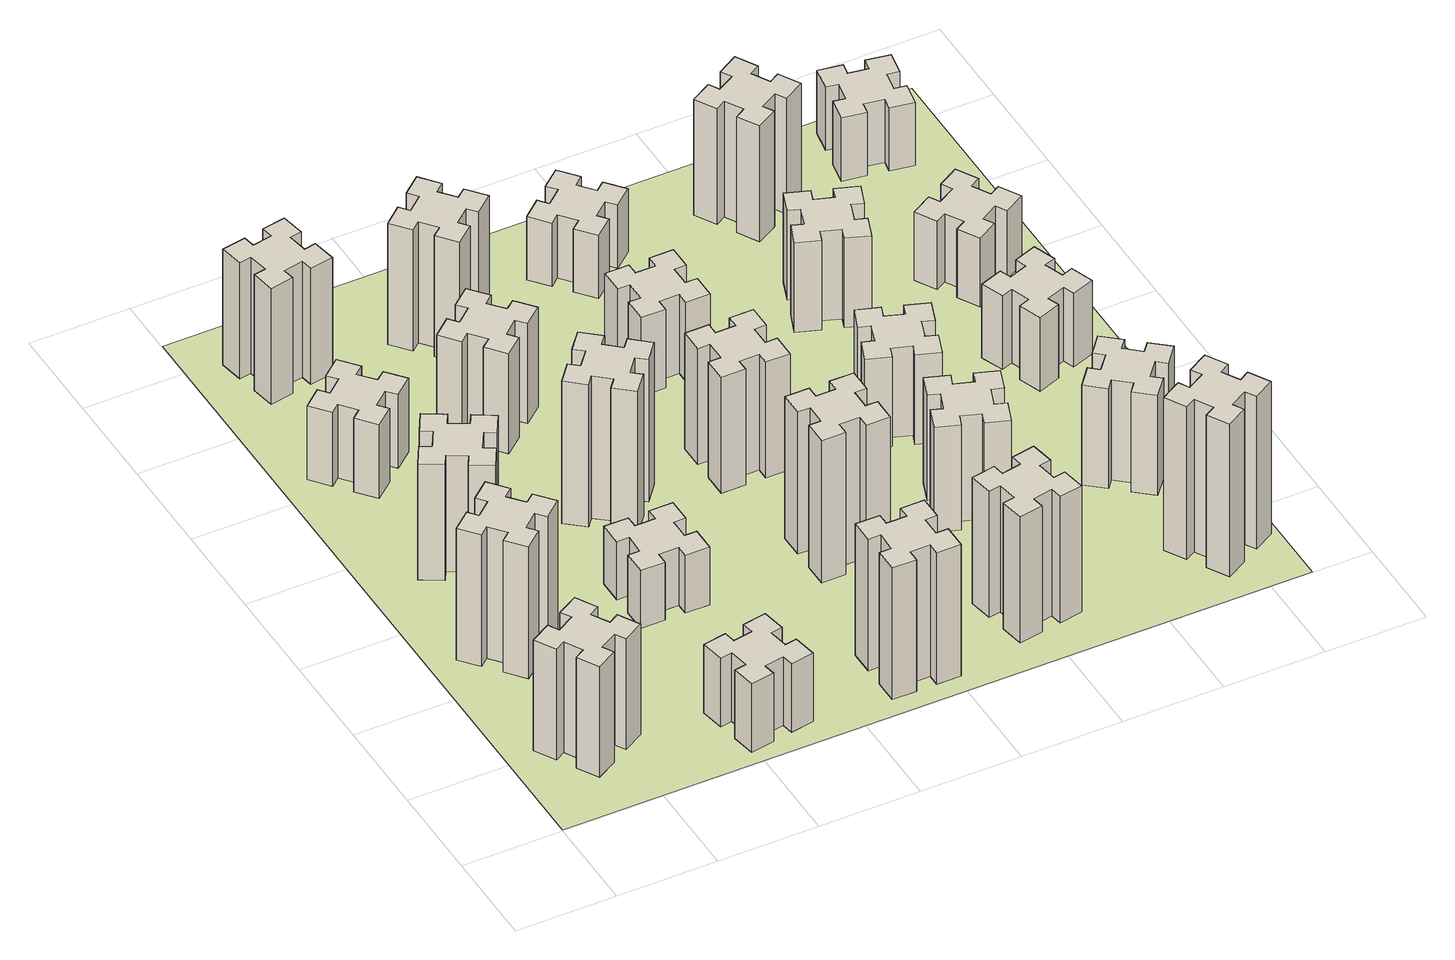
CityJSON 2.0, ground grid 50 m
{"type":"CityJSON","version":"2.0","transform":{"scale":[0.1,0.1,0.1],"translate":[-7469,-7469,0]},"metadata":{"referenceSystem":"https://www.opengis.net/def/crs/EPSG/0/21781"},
"CityObjects":{
"building1":{"type":"Building","attributes":{"class":"1000","function":"1000","usage":"1000","yearOfConstruction":2016,"roofType":"1000","measuredHeight":63,"storeysAboveGround":30,"storeysBelowGround":0},"geometry":[{"type":"Solid","lod":"1","boundaries":[[[[0,1,2,3,4,5,6,7,8,9,10,11,12,13,14,15,16,17,18,19]],[[17,16,20,21]],[[16,15,22,20]],[[15,14,23,22]],[[14,13,24,23]],[[13,12,25,24]],[[12,11,26,25]],[[11,10,27,26]],[[10,9,28,27]],[[9,8,29,28]],[[8,7,30,29]],[[7,6,31,30]],[[6,5,32,31]],[[5,4,33,32]],[[4,3,34,33]],[[3,2,35,34]],[[2,1,36,35]],[[1,0,37,36]],[[0,19,38,37]],[[19,18,39,38]],[[18,17,21,39]],[[24,25,26,27,28,29,30,31,32,33,34,35,36,37,38,39,21,20,22,23]]]]}]},
"building2":{"type":"Building","attributes":{"class":"1000","function":"1000","usage":"1000","yearOfConstruction":2016,"roofType":"1000","measuredHeight":75,"storeysAboveGround":30,"storeysBelowGround":0},"geometry":[{"type":"Solid","lod":"1","boundaries":[[[[40,41,42,43,44,45,46,47,48,49,50,51,52,53,54,55,56,57,58,59]],[[57,56,60,61]],[[56,55,62,60]],[[55,54,63,62]],[[54,53,64,63]],[[53,52,65,64]],[[52,51,66,65]],[[51,50,67,66]],[[50,49,68,67]],[[49,48,69,68]],[[48,47,70,69]],[[47,46,71,70]],[[46,45,72,71]],[[45,44,73,72]],[[44,43,74,73]],[[43,42,75,74]],[[42,41,76,75]],[[41,40,77,76]],[[40,59,78,77]],[[59,58,79,78]],[[58,57,61,79]],[[64,65,66,67,68,69,70,71,72,73,74,75,76,77,78,79,61,60,62,63]]]]}]},
"building3":{"type":"Building","attributes":{"class":"1000","function":"1000","usage":"1000","yearOfConstruction":2016,"roofType":"1000","measuredHeight":66,"storeysAboveGround":30,"storeysBelowGround":0},"geometry":[{"type":"Solid","lod":"1","boundaries":[[[[80,81,82,83,84,85,86,87,88,89,90,91,92,93,94,95,96,97,98,99]],[[97,96,100,101]],[[96,95,102,100]],[[95,94,103,102]],[[94,93,104,103]],[[93,92,105,104]],[[92,91,106,105]],[[91,90,107,106]],[[90,89,108,107]],[[89,88,109,108]],[[88,87,110,109]],[[87,86,111,110]],[[86,85,112,111]],[[85,84,113,112]],[[84,83,114,113]],[[83,82,115,114]],[[82,81,116,115]],[[81,80,117,116]],[[80,99,118,117]],[[99,98,119,118]],[[98,97,101,119]],[[104,105,106,107,108,109,110,111,112,113,114,115,116,117,118,119,101,100,102,103]]]]}]},
"building4":{"type":"Building","attributes":{"class":"1000","function":"1000","usage":"1000","yearOfConstruction":2016,"roofType":"1000","measuredHeight":42,"storeysAboveGround":30,"storeysBelowGround":0},"geometry":[{"type":"Solid","lod":"1","boundaries":[[[[120,121,122,123,124,125,126,127,128,129,130,131,132,133,134,135,136,137,138,139]],[[137,136,140,141]],[[136,135,142,140]],[[135,134,143,142]],[[134,133,144,143]],[[133,132,145,144]],[[132,131,146,145]],[[131,130,147,146]],[[130,129,148,147]],[[129,128,149,148]],[[128,127,150,149]],[[127,126,151,150]],[[126,125,152,151]],[[125,124,153,152]],[[124,123,154,153]],[[123,122,155,154]],[[122,121,156,155]],[[121,120,157,156]],[[120,139,158,157]],[[139,138,159,158]],[[138,137,141,159]],[[144,145,146,147,148,149,150,151,152,153,154,155,156,157,158,159,141,140,142,143]]]]}]},
"building5":{"type":"Building","attributes":{"class":"1000","function":"1000","usage":"1000","yearOfConstruction":2016,"roofType":"1000","measuredHeight":39,"storeysAboveGround":30,"storeysBelowGround":0},"geometry":[{"type":"Solid","lod":"1","boundaries":[[[[160,161,162,163,164,165,166,167,168,169,170,171,172,173,174,175,176,177,178,179]],[[177,176,180,181]],[[176,175,182,180]],[[175,174,183,182]],[[174,173,184,183]],[[173,172,185,184]],[[172,171,186,185]],[[171,170,187,186]],[[170,169,188,187]],[[169,168,189,188]],[[168,167,190,189]],[[167,166,191,190]],[[166,165,192,191]],[[165,164,193,192]],[[164,163,194,193]],[[163,162,195,194]],[[162,161,196,195]],[[161,160,197,196]],[[160,179,198,197]],[[179,178,199,198]],[[178,177,181,199]],[[184,185,186,187,188,189,190,191,192,193,194,195,196,197,198,199,181,180,182,183]]]]}]},
"building6":{"type":"Building","attributes":{"class":"1000","function":"1000","usage":"1000","yearOfConstruction":2016,"roofType":"1000","measuredHeight":66,"storeysAboveGround":30,"storeysBelowGround":0},"geometry":[{"type":"Solid","lod":"1","boundaries":[[[[200,201,202,203,204,205,206,207,208,209,210,211,212,213,214,215,216,217,218,219]],[[217,216,220,221]],[[216,215,222,220]],[[215,214,223,222]],[[214,213,224,223]],[[213,212,225,224]],[[212,211,226,225]],[[211,210,227,226]],[[210,209,228,227]],[[209,208,229,228]],[[208,207,230,229]],[[207,206,231,230]],[[206,205,232,231]],[[205,204,233,232]],[[204,203,234,233]],[[203,202,235,234]],[[202,201,236,235]],[[201,200,237,236]],[[200,219,238,237]],[[219,218,239,238]],[[218,217,221,239]],[[224,225,226,227,228,229,230,231,232,233,234,235,236,237,238,239,221,220,222,223]]]]}]},
"building7":{"type":"Building","attributes":{"class":"1000","function":"1000","usage":"1000","yearOfConstruction":2016,"roofType":"1000","measuredHeight":33,"storeysAboveGround":30,"storeysBelowGround":0},"geometry":[{"type":"Solid","lod":"1","boundaries":[[[[240,241,242,243,244,245,246,247,248,249,250,251,252,253,254,255,256,257,258,259]],[[257,256,260,261]],[[256,255,262,260]],[[255,254,263,262]],[[254,253,264,263]],[[253,252,265,264]],[[252,251,266,265]],[[251,250,267,266]],[[250,249,268,267]],[[249,248,269,268]],[[248,247,270,269]],[[247,246,271,270]],[[246,245,272,271]],[[245,244,273,272]],[[244,243,274,273]],[[243,242,275,274]],[[242,241,276,275]],[[241,240,277,276]],[[240,259,278,277]],[[259,258,279,278]],[[258,257,261,279]],[[264,265,266,267,268,269,270,271,272,273,274,275,276,277,278,279,261,260,262,263]]]]}]},
"building8":{"type":"Building","attributes":{"class":"1000","function":"1000","usage":"1000","yearOfConstruction":2016,"roofType":"1000","measuredHeight":81,"storeysAboveGround":30,"storeysBelowGround":0},"geometry":[{"type":"Solid","lod":"1","boundaries":[[[[280,281,282,283,284,285,286,287,288,289,290,291,292,293,294,295,296,297,298,299]],[[297,296,300,301]],[[296,295,302,300]],[[295,294,303,302]],[[294,293,304,303]],[[293,292,305,304]],[[292,291,306,305]],[[291,290,307,306]],[[290,289,308,307]],[[289,288,309,308]],[[288,287,310,309]],[[287,286,311,310]],[[286,285,312,311]],[[285,284,313,312]],[[284,283,314,313]],[[283,282,315,314]],[[282,281,316,315]],[[281,280,317,316]],[[280,299,318,317]],[[299,298,319,318]],[[298,297,301,319]],[[304,305,306,307,308,309,310,311,312,313,314,315,316,317,318,319,301,300,302,303]]]]}]},
"building9":{"type":"Building","attributes":{"class":"1000","function":"1000","usage":"1000","yearOfConstruction":2016,"roofType":"1000","measuredHeight":57,"storeysAboveGround":30,"storeysBelowGround":0},"geometry":[{"type":"Solid","lod":"1","boundaries":[[[[320,321,322,323,324,325,326,327,328,329,330,331,332,333,334,335,336,337,338,339]],[[337,336,340,341]],[[336,335,342,340]],[[335,334,343,342]],[[334,333,344,343]],[[333,332,345,344]],[[332,331,346,345]],[[331,330,347,346]],[[330,329,348,347]],[[329,328,349,348]],[[328,327,350,349]],[[327,326,351,350]],[[326,325,352,351]],[[325,324,353,352]],[[324,323,354,353]],[[323,322,355,354]],[[322,321,356,355]],[[321,320,357,356]],[[320,339,358,357]],[[339,338,359,358]],[[338,337,341,359]],[[344,345,346,347,348,349,350,351,352,353,354,355,356,357,358,359,341,340,342,343]]]]}]},
"building10":{"type":"Building","attributes":{"class":"1000","function":"1000","usage":"1000","yearOfConstruction":2016,"roofType":"1000","measuredHeight":75,"storeysAboveGround":30,"storeysBelowGround":0},"geometry":[{"type":"Solid","lod":"1","boundaries":[[[[360,361,362,363,364,365,366,367,368,369,370,371,372,373,374,375,376,377,378,379]],[[377,376,380,381]],[[376,375,382,380]],[[375,374,383,382]],[[374,373,384,383]],[[373,372,385,384]],[[372,371,386,385]],[[371,370,387,386]],[[370,369,388,387]],[[369,368,389,388]],[[368,367,390,389]],[[367,366,391,390]],[[366,365,392,391]],[[365,364,393,392]],[[364,363,394,393]],[[363,362,395,394]],[[362,361,396,395]],[[361,360,397,396]],[[360,379,398,397]],[[379,378,399,398]],[[378,377,381,399]],[[384,385,386,387,388,389,390,391,392,393,394,395,396,397,398,399,381,380,382,383]]]]}]},
"building11":{"type":"Building","attributes":{"class":"1000","function":"1000","usage":"1000","yearOfConstruction":2016,"roofType":"1000","measuredHeight":69,"storeysAboveGround":30,"storeysBelowGround":0},"geometry":[{"type":"Solid","lod":"1","boundaries":[[[[400,401,402,403,404,405,406,407,408,409,410,411,412,413,414,415,416,417,418,419]],[[417,416,420,421]],[[416,415,422,420]],[[415,414,423,422]],[[414,413,424,423]],[[413,412,425,424]],[[412,411,426,425]],[[411,410,427,426]],[[410,409,428,427]],[[409,408,429,428]],[[408,407,430,429]],[[407,406,431,430]],[[406,405,432,431]],[[405,404,433,432]],[[404,403,434,433]],[[403,402,435,434]],[[402,401,436,435]],[[401,400,437,436]],[[400,419,438,437]],[[419,418,439,438]],[[418,417,421,439]],[[424,425,426,427,428,429,430,431,432,433,434,435,436,437,438,439,421,420,422,423]]]]}]},
"building12":{"type":"Building","attributes":{"class":"1000","function":"1000","usage":"1000","yearOfConstruction":2016,"roofType":"1000","measuredHeight":81,"storeysAboveGround":30,"storeysBelowGround":0},"geometry":[{"type":"Solid","lod":"1","boundaries":[[[[440,441,442,443,444,445,446,447,448,449,450,451,452,453,454,455,456,457,458,459]],[[457,456,460,461]],[[456,455,462,460]],[[455,454,463,462]],[[454,453,464,463]],[[453,452,465,464]],[[452,451,466,465]],[[451,450,467,466]],[[450,449,468,467]],[[449,448,469,468]],[[448,447,470,469]],[[447,446,471,470]],[[446,445,472,471]],[[445,444,473,472]],[[444,443,474,473]],[[443,442,475,474]],[[442,441,476,475]],[[441,440,477,476]],[[440,459,478,477]],[[459,458,479,478]],[[458,457,461,479]],[[464,465,466,467,468,469,470,471,472,473,474,475,476,477,478,479,461,460,462,463]]]]}]},
"building13":{"type":"Building","attributes":{"class":"1000","function":"1000","usage":"1000","yearOfConstruction":2016,"roofType":"1000","measuredHeight":66,"storeysAboveGround":30,"storeysBelowGround":0},"geometry":[{"type":"Solid","lod":"1","boundaries":[[[[480,481,482,483,484,485,486,487,488,489,490,491,492,493,494,495,496,497,498,499]],[[497,496,500,501]],[[496,495,502,500]],[[495,494,503,502]],[[494,493,504,503]],[[493,492,505,504]],[[492,491,506,505]],[[491,490,507,506]],[[490,489,508,507]],[[489,488,509,508]],[[488,487,510,509]],[[487,486,511,510]],[[486,485,512,511]],[[485,484,513,512]],[[484,483,514,513]],[[483,482,515,514]],[[482,481,516,515]],[[481,480,517,516]],[[480,499,518,517]],[[499,498,519,518]],[[498,497,501,519]],[[504,505,506,507,508,509,510,511,512,513,514,515,516,517,518,519,501,500,502,503]]]]}]},
"building14":{"type":"Building","attributes":{"class":"1000","function":"1000","usage":"1000","yearOfConstruction":2016,"roofType":"1000","measuredHeight":72,"storeysAboveGround":30,"storeysBelowGround":0},"geometry":[{"type":"Solid","lod":"1","boundaries":[[[[520,521,522,523,524,525,526,527,528,529,530,531,532,533,534,535,536,537,538,539]],[[537,536,540,541]],[[536,535,542,540]],[[535,534,543,542]],[[534,533,544,543]],[[533,532,545,544]],[[532,531,546,545]],[[531,530,547,546]],[[530,529,548,547]],[[529,528,549,548]],[[528,527,550,549]],[[527,526,551,550]],[[526,525,552,551]],[[525,524,553,552]],[[524,523,554,553]],[[523,522,555,554]],[[522,521,556,555]],[[521,520,557,556]],[[520,539,558,557]],[[539,538,559,558]],[[538,537,541,559]],[[544,545,546,547,548,549,550,551,552,553,554,555,556,557,558,559,541,540,542,543]]]]}]},
"building15":{"type":"Building","attributes":{"class":"1000","function":"1000","usage":"1000","yearOfConstruction":2016,"roofType":"1000","measuredHeight":45,"storeysAboveGround":30,"storeysBelowGround":0},"geometry":[{"type":"Solid","lod":"1","boundaries":[[[[560,561,562,563,564,565,566,567,568,569,570,571,572,573,574,575,576,577,578,579]],[[577,576,580,581]],[[576,575,582,580]],[[575,574,583,582]],[[574,573,584,583]],[[573,572,585,584]],[[572,571,586,585]],[[571,570,587,586]],[[570,569,588,587]],[[569,568,589,588]],[[568,567,590,589]],[[567,566,591,590]],[[566,565,592,591]],[[565,564,593,592]],[[564,563,594,593]],[[563,562,595,594]],[[562,561,596,595]],[[561,560,597,596]],[[560,579,598,597]],[[579,578,599,598]],[[578,577,581,599]],[[584,585,586,587,588,589,590,591,592,593,594,595,596,597,598,599,581,580,582,583]]]]}]},
"building16":{"type":"Building","attributes":{"class":"1000","function":"1000","usage":"1000","yearOfConstruction":2016,"roofType":"1000","measuredHeight":36,"storeysAboveGround":30,"storeysBelowGround":0},"geometry":[{"type":"Solid","lod":"1","boundaries":[[[[600,601,602,603,604,605,606,607,608,609,610,611,612,613,614,615,616,617,618,619]],[[617,616,620,621]],[[616,615,622,620]],[[615,614,623,622]],[[614,613,624,623]],[[613,612,625,624]],[[612,611,626,625]],[[611,610,627,626]],[[610,609,628,627]],[[609,608,629,628]],[[608,607,630,629]],[[607,606,631,630]],[[606,605,632,631]],[[605,604,633,632]],[[604,603,634,633]],[[603,602,635,634]],[[602,601,636,635]],[[601,600,637,636]],[[600,619,638,637]],[[619,618,639,638]],[[618,617,621,639]],[[624,625,626,627,628,629,630,631,632,633,634,635,636,637,638,639,621,620,622,623]]]]}]},
"building17":{"type":"Building","attributes":{"class":"1000","function":"1000","usage":"1000","yearOfConstruction":2016,"roofType":"1000","measuredHeight":60,"storeysAboveGround":30,"storeysBelowGround":0},"geometry":[{"type":"Solid","lod":"1","boundaries":[[[[640,641,642,643,644,645,646,647,648,649,650,651,652,653,654,655,656,657,658,659]],[[657,656,660,661]],[[656,655,662,660]],[[655,654,663,662]],[[654,653,664,663]],[[653,652,665,664]],[[652,651,666,665]],[[651,650,667,666]],[[650,649,668,667]],[[649,648,669,668]],[[648,647,670,669]],[[647,646,671,670]],[[646,645,672,671]],[[645,644,673,672]],[[644,643,674,673]],[[643,642,675,674]],[[642,641,676,675]],[[641,640,677,676]],[[640,659,678,677]],[[659,658,679,678]],[[658,657,661,679]],[[664,665,666,667,668,669,670,671,672,673,674,675,676,677,678,679,661,660,662,663]]]]}]},
"building18":{"type":"Building","attributes":{"class":"1000","function":"1000","usage":"1000","yearOfConstruction":2016,"roofType":"1000","measuredHeight":51,"storeysAboveGround":30,"storeysBelowGround":0},"geometry":[{"type":"Solid","lod":"1","boundaries":[[[[680,681,682,683,684,685,686,687,688,689,690,691,692,693,694,695,696,697,698,699]],[[697,696,700,701]],[[696,695,702,700]],[[695,694,703,702]],[[694,693,704,703]],[[693,692,705,704]],[[692,691,706,705]],[[691,690,707,706]],[[690,689,708,707]],[[689,688,709,708]],[[688,687,710,709]],[[687,686,711,710]],[[686,685,712,711]],[[685,684,713,712]],[[684,683,714,713]],[[683,682,715,714]],[[682,681,716,715]],[[681,680,717,716]],[[680,699,718,717]],[[699,698,719,718]],[[698,697,701,719]],[[704,705,706,707,708,709,710,711,712,713,714,715,716,717,718,719,701,700,702,703]]]]}]},
"building19":{"type":"Building","attributes":{"class":"1000","function":"1000","usage":"1000","yearOfConstruction":2016,"roofType":"1000","measuredHeight":51,"storeysAboveGround":30,"storeysBelowGround":0},"geometry":[{"type":"Solid","lod":"1","boundaries":[[[[720,721,722,723,724,725,726,727,728,729,730,731,732,733,734,735,736,737,738,739]],[[737,736,740,741]],[[736,735,742,740]],[[735,734,743,742]],[[734,733,744,743]],[[733,732,745,744]],[[732,731,746,745]],[[731,730,747,746]],[[730,729,748,747]],[[729,728,749,748]],[[728,727,750,749]],[[727,726,751,750]],[[726,725,752,751]],[[725,724,753,752]],[[724,723,754,753]],[[723,722,755,754]],[[722,721,756,755]],[[721,720,757,756]],[[720,739,758,757]],[[739,738,759,758]],[[738,737,741,759]],[[744,745,746,747,748,749,750,751,752,753,754,755,756,757,758,759,741,740,742,743]]]]}]},
"building20":{"type":"Building","attributes":{"class":"1000","function":"1000","usage":"1000","yearOfConstruction":2016,"roofType":"1000","measuredHeight":87,"storeysAboveGround":30,"storeysBelowGround":0},"geometry":[{"type":"Solid","lod":"1","boundaries":[[[[760,761,762,763,764,765,766,767,768,769,770,771,772,773,774,775,776,777,778,779]],[[777,776,780,781]],[[776,775,782,780]],[[775,774,783,782]],[[774,773,784,783]],[[773,772,785,784]],[[772,771,786,785]],[[771,770,787,786]],[[770,769,788,787]],[[769,768,789,788]],[[768,767,790,789]],[[767,766,791,790]],[[766,765,792,791]],[[765,764,793,792]],[[764,763,794,793]],[[763,762,795,794]],[[762,761,796,795]],[[761,760,797,796]],[[760,779,798,797]],[[779,778,799,798]],[[778,777,781,799]],[[784,785,786,787,788,789,790,791,792,793,794,795,796,797,798,799,781,780,782,783]]]]}]},
"building21":{"type":"Building","attributes":{"class":"1000","function":"1000","usage":"1000","yearOfConstruction":2016,"roofType":"1000","measuredHeight":57,"storeysAboveGround":30,"storeysBelowGround":0},"geometry":[{"type":"Solid","lod":"1","boundaries":[[[[800,801,802,803,804,805,806,807,808,809,810,811,812,813,814,815,816,817,818,819]],[[817,816,820,821]],[[816,815,822,820]],[[815,814,823,822]],[[814,813,824,823]],[[813,812,825,824]],[[812,811,826,825]],[[811,810,827,826]],[[810,809,828,827]],[[809,808,829,828]],[[808,807,830,829]],[[807,806,831,830]],[[806,805,832,831]],[[805,804,833,832]],[[804,803,834,833]],[[803,802,835,834]],[[802,801,836,835]],[[801,800,837,836]],[[800,819,838,837]],[[819,818,839,838]],[[818,817,821,839]],[[824,825,826,827,828,829,830,831,832,833,834,835,836,837,838,839,821,820,822,823]]]]}]},
"building22":{"type":"Building","attributes":{"class":"1000","function":"1000","usage":"1000","yearOfConstruction":2016,"roofType":"1000","measuredHeight":66,"storeysAboveGround":30,"storeysBelowGround":0},"geometry":[{"type":"Solid","lod":"1","boundaries":[[[[840,841,842,843,844,845,846,847,848,849,850,851,852,853,854,855,856,857,858,859]],[[857,856,860,861]],[[856,855,862,860]],[[855,854,863,862]],[[854,853,864,863]],[[853,852,865,864]],[[852,851,866,865]],[[851,850,867,866]],[[850,849,868,867]],[[849,848,869,868]],[[848,847,870,869]],[[847,846,871,870]],[[846,845,872,871]],[[845,844,873,872]],[[844,843,874,873]],[[843,842,875,874]],[[842,841,876,875]],[[841,840,877,876]],[[840,859,878,877]],[[859,858,879,878]],[[858,857,861,879]],[[864,865,866,867,868,869,870,871,872,873,874,875,876,877,878,879,861,860,862,863]]]]}]},
"building23":{"type":"Building","attributes":{"class":"1000","function":"1000","usage":"1000","yearOfConstruction":2016,"roofType":"1000","measuredHeight":42,"storeysAboveGround":30,"storeysBelowGround":0},"geometry":[{"type":"Solid","lod":"1","boundaries":[[[[880,881,882,883,884,885,886,887,888,889,890,891,892,893,894,895,896,897,898,899]],[[897,896,900,901]],[[896,895,902,900]],[[895,894,903,902]],[[894,893,904,903]],[[893,892,905,904]],[[892,891,906,905]],[[891,890,907,906]],[[890,889,908,907]],[[889,888,909,908]],[[888,887,910,909]],[[887,886,911,910]],[[886,885,912,911]],[[885,884,913,912]],[[884,883,914,913]],[[883,882,915,914]],[[882,881,916,915]],[[881,880,917,916]],[[880,899,918,917]],[[899,898,919,918]],[[898,897,901,919]],[[904,905,906,907,908,909,910,911,912,913,914,915,916,917,918,919,901,900,902,903]]]]}]},
"building24":{"type":"Building","attributes":{"class":"1000","function":"1000","usage":"1000","yearOfConstruction":2016,"roofType":"1000","measuredHeight":39,"storeysAboveGround":30,"storeysBelowGround":0},"geometry":[{"type":"Solid","lod":"1","boundaries":[[[[920,921,922,923,924,925,926,927,928,929,930,931,932,933,934,935,936,937,938,939]],[[937,936,940,941]],[[936,935,942,940]],[[935,934,943,942]],[[934,933,944,943]],[[933,932,945,944]],[[932,931,946,945]],[[931,930,947,946]],[[930,929,948,947]],[[929,928,949,948]],[[928,927,950,949]],[[927,926,951,950]],[[926,925,952,951]],[[925,924,953,952]],[[924,923,954,953]],[[923,922,955,954]],[[922,921,956,955]],[[921,920,957,956]],[[920,939,958,957]],[[939,938,959,958]],[[938,937,941,959]],[[944,945,946,947,948,949,950,951,952,953,954,955,956,957,958,959,941,940,942,943]]]]}]},
"building25":{"type":"Building","attributes":{"class":"1000","function":"1000","usage":"1000","yearOfConstruction":2016,"roofType":"1000","measuredHeight":36,"storeysAboveGround":30,"storeysBelowGround":0},"geometry":[{"type":"Solid","lod":"1","boundaries":[[[[960,961,962,963,964,965,966,967,968,969,970,971,972,973,974,975,976,977,978,979]],[[977,976,980,981]],[[976,975,982,980]],[[975,974,983,982]],[[974,973,984,983]],[[973,972,985,984]],[[972,971,986,985]],[[971,970,987,986]],[[970,969,988,987]],[[969,968,989,988]],[[968,967,990,989]],[[967,966,991,990]],[[966,965,992,991]],[[965,964,993,992]],[[964,963,994,993]],[[963,962,995,994]],[[962,961,996,995]],[[961,960,997,996]],[[960,979,998,997]],[[979,978,999,998]],[[978,977,981,999]],[[984,985,986,987,988,989,990,991,992,993,994,995,996,997,998,999,981,980,982,983]]]]}]},
"landuse1":{"type":"LandUse","attributes":{"name":"plot1","function":"1010"},"geometry":[{"type":"MultiSurface","lod":"1","boundaries":[[[1000,1001,1002,1003]]]}]}
},
"vertices":[
[364,596,0],[277,546,0],[247,598,0],[143,538,0],[203,434,0],[255,464,0],[305,377,0],[253,347,0],[313,243,0],[417,303,0],[387,355,0],[474,405,0],[504,353,0],[608,413,0],[548,517,0],[496,487,0],[446,574,0],[498,604,0],[438,708,0],[334,648,0],[446,574,630],[498,604,630],[496,487,630],[548,517,630],[608,413,630],[504,353,630],[474,405,630],[387,355,630],[417,303,630],[313,243,630],[253,347,630],[305,377,630],[255,464,630],[203,434,630],[143,538,630],[247,598,630],[277,546,630],[364,596,630],[334,648,630],[438,708,630],
[492,1248,0],[427,1324,0],[473,1363,0],[396,1455,0],[304,1378,0],[343,1332,0],[266,1267,0],[228,1313,0],[136,1236,0],[213,1144,0],[259,1183,0],[323,1106,0],[277,1068,0],[354,976,0],[446,1053,0],[408,1099,0],[484,1163,0],[523,1117,0],[615,1194,0],[538,1286,0],[484,1163,750],[523,1117,750],[408,1099,750],[446,1053,750],[354,976,750],[277,1068,750],[323,1106,750],[259,1183,750],[213,1144,750],[136,1236,750],[228,1313,750],[266,1267,750],[343,1332,750],[304,1378,750],[396,1455,750],[473,1363,750],[427,1324,750],[492,1248,750],[538,1286,750],[615,1194,750],
[377,1785,0],[464,1735,0],[434,1683,0],[538,1623,0],[598,1727,0],[546,1757,0],[596,1844,0],[648,1814,0],[708,1918,0],[604,1978,0],[574,1926,0],[487,1976,0],[517,2028,0],[413,2088,0],[353,1984,0],[405,1954,0],[355,1867,0],[303,1897,0],[243,1793,0],[347,1733,0],[355,1867,660],[303,1897,660],[405,1954,660],[353,1984,660],[413,2088,660],[517,2028,660],[487,1976,660],[574,1926,660],[604,1978,660],[708,1918,660],[648,1814,660],[596,1844,660],[546,1757,660],[598,1727,660],[538,1623,660],[434,1683,660],[464,1735,660],[377,1785,660],[347,1733,660],[243,1793,660],
[492,2628,0],[427,2704,0],[473,2743,0],[396,2835,0],[304,2758,0],[343,2712,0],[266,2647,0],[228,2693,0],[136,2616,0],[213,2524,0],[259,2563,0],[323,2486,0],[277,2448,0],[354,2356,0],[446,2433,0],[408,2479,0],[484,2543,0],[523,2497,0],[615,2574,0],[538,2666,0],[484,2543,420],[523,2497,420],[408,2479,420],[446,2433,420],[354,2356,420],[277,2448,420],[323,2486,420],[259,2563,420],[213,2524,420],[136,2616,420],[228,2693,420],[266,2647,420],[343,2712,420],[304,2758,420],[396,2835,420],[473,2743,420],[427,2704,420],[492,2628,420],[538,2666,420],[615,2574,420],
[1085,158,0],[1184,176,0],[1194,117,0],[1312,137,0],[1291,256,0],[1232,245,0],[1215,344,0],[1274,354,0],[1253,472,0],[1135,451,0],[1145,392,0],[1047,375,0],[1037,434,0],[918,413,0],[939,295,0],[998,305,0],[1016,207,0],[957,197,0],[977,78,0],[1096,99,0],[1016,207,390],[957,197,390],[998,305,390],[939,295,390],[918,413,390],[1037,434,390],[1047,375,390],[1145,392,390],[1135,451,390],[1253,472,390],[1274,354,390],[1215,344,390],[1232,245,390],[1291,256,390],[1312,137,390],[1194,117,390],[1184,176,390],[1085,158,390],[1096,99,390],[977,78,390],
[405,3452,0],[307,3435,0],[297,3494,0],[178,3473,0],[199,3355,0],[258,3365,0],[276,3267,0],[217,3257,0],[237,3138,0],[356,3159,0],[345,3218,0],[444,3236,0],[454,3177,0],[572,3197,0],[551,3316,0],[492,3305,0],[475,3404,0],[534,3414,0],[513,3532,0],[395,3511,0],[475,3404,660],[534,3414,660],[492,3305,660],[551,3316,660],[572,3197,660],[454,3177,660],[444,3236,660],[345,3218,660],[356,3159,660],[237,3138,660],[217,3257,660],[276,3267,660],[258,3365,660],[199,3355,660],[178,3473,660],[297,3494,660],[307,3435,660],[405,3452,660],[395,3511,660],[513,3532,660],
[1165,1325,0],[1065,1325,0],[1065,1385,0],[945,1385,0],[945,1265,0],[1005,1265,0],[1005,1165,0],[945,1165,0],[945,1045,0],[1065,1045,0],[1065,1105,0],[1165,1105,0],[1165,1045,0],[1285,1045,0],[1285,1165,0],[1225,1165,0],[1225,1265,0],[1285,1265,0],[1285,1385,0],[1165,1385,0],[1225,1265,330],[1285,1265,330],[1225,1165,330],[1285,1165,330],[1285,1045,330],[1165,1045,330],[1165,1105,330],[1065,1105,330],[1065,1045,330],[945,1045,330],[945,1165,330],[1005,1165,330],[1005,1265,330],[945,1265,330],[945,1385,330],[1065,1385,330],[1065,1325,330],[1165,1325,330],[1165,1385,330],[1285,1385,330],
[1324,1907,0],[1248,1972,0],[1286,2018,0],[1194,2095,0],[1117,2003,0],[1163,1964,0],[1099,1888,0],[1053,1926,0],[976,1834,0],[1068,1757,0],[1106,1803,0],[1183,1739,0],[1144,1693,0],[1236,1616,0],[1313,1708,0],[1267,1746,0],[1332,1823,0],[1378,1784,0],[1455,1876,0],[1363,1953,0],[1332,1823,810],[1378,1784,810],[1267,1746,810],[1313,1708,810],[1236,1616,810],[1144,1693,810],[1183,1739,810],[1106,1803,810],[1068,1757,810],[976,1834,810],[1053,1926,810],[1099,1888,810],[1163,1964,810],[1117,2003,810],[1194,2095,810],[1286,2018,810],[1248,1972,810],[1324,1907,810],[1363,1953,810],[1455,1876,810],
[899,2563,0],[963,2486,0],[917,2448,0],[994,2356,0],[1086,2433,0],[1048,2479,0],[1124,2543,0],[1163,2497,0],[1255,2574,0],[1178,2666,0],[1132,2628,0],[1067,2704,0],[1113,2743,0],[1036,2835,0],[944,2758,0],[983,2712,0],[906,2647,0],[868,2693,0],[776,2616,0],[853,2524,0],[906,2647,570],[868,2693,570],[983,2712,570],[944,2758,570],[1036,2835,570],[1113,2743,570],[1067,2704,570],[1132,2628,570],[1178,2666,570],[1255,2574,570],[1163,2497,570],[1124,2543,570],[1048,2479,570],[1086,2433,570],[994,2356,570],[917,2448,570],[963,2486,570],[899,2563,570],[853,2524,570],[776,2616,570],
[1905,385,0],[1805,385,0],[1805,445,0],[1685,445,0],[1685,325,0],[1745,325,0],[1745,225,0],[1685,225,0],[1685,105,0],[1805,105,0],[1805,165,0],[1905,165,0],[1905,105,0],[2025,105,0],[2025,225,0],[1965,225,0],[1965,325,0],[2025,325,0],[2025,445,0],[1905,445,0],[1965,325,750],[2025,325,750],[1965,225,750],[2025,225,750],[2025,105,750],[1905,105,750],[1905,165,750],[1805,165,750],[1805,105,750],[1685,105,750],[1685,225,750],[1745,225,750],[1745,325,750],[1685,325,750],[1685,445,750],[1805,445,750],[1805,385,750],[1905,385,750],[1905,445,750],[2025,445,750],
[1148,3119,0],[1224,3183,0],[1263,3137,0],[1355,3214,0],[1278,3306,0],[1232,3268,0],[1167,3344,0],[1213,3383,0],[1136,3475,0],[1044,3398,0],[1083,3352,0],[1006,3287,0],[968,3333,0],[876,3256,0],[953,3164,0],[999,3203,0],[1063,3126,0],[1017,3088,0],[1094,2996,0],[1186,3073,0],[1063,3126,690],[1017,3088,690],[999,3203,690],[953,3164,690],[876,3256,690],[968,3333,690],[1006,3287,690],[1083,3352,690],[1044,3398,690],[1136,3475,690],[1213,3383,690],[1167,3344,690],[1232,3268,690],[1278,3306,690],[1355,3214,690],[1263,3137,690],[1224,3183,690],[1148,3119,690],[1186,3073,690],[1094,2996,690],
[1845,1165,0],[1845,1065,0],[1785,1065,0],[1785,945,0],[1905,945,0],[1905,1005,0],[2005,1005,0],[2005,945,0],[2125,945,0],[2125,1065,0],[2065,1065,0],[2065,1165,0],[2125,1165,0],[2125,1285,0],[2005,1285,0],[2005,1225,0],[1905,1225,0],[1905,1285,0],[1785,1285,0],[1785,1165,0],[1905,1225,810],[1905,1285,810],[2005,1225,810],[2005,1285,810],[2125,1285,810],[2125,1165,810],[2065,1165,810],[2065,1065,810],[2125,1065,810],[2125,945,810],[2005,945,810],[2005,1005,810],[1905,1005,810],[1905,945,810],[1785,945,810],[1785,1065,810],[1845,1065,810],[1845,1165,810],[1785,1165,810],[1785,1285,810],
[1805,1745,0],[1905,1745,0],[1905,1685,0],[2025,1685,0],[2025,1805,0],[1965,1805,0],[1965,1905,0],[2025,1905,0],[2025,2025,0],[1905,2025,0],[1905,1965,0],[1805,1965,0],[1805,2025,0],[1685,2025,0],[1685,1905,0],[1745,1905,0],[1745,1805,0],[1685,1805,0],[1685,1685,0],[1805,1685,0],[1745,1805,660],[1685,1805,660],[1745,1905,660],[1685,1905,660],[1685,2025,660],[1805,2025,660],[1805,1965,660],[1905,1965,660],[1905,2025,660],[2025,2025,660],[2025,1905,660],[1965,1905,660],[1965,1805,660],[2025,1805,660],[2025,1685,660],[1905,1685,660],[1905,1745,660],[1805,1745,660],[1805,1685,660],[1685,1685,660],
[2378,405,0],[2396,307,0],[2337,297,0],[2357,178,0],[2476,199,0],[2465,258,0],[2564,276,0],[2574,217,0],[2692,237,0],[2671,356,0],[2612,345,0],[2595,444,0],[2654,454,0],[2633,572,0],[2515,551,0],[2525,492,0],[2427,475,0],[2417,534,0],[2298,513,0],[2319,395,0],[2427,475,720],[2417,534,720],[2525,492,720],[2515,551,720],[2633,572,720],[2654,454,720],[2595,444,720],[2612,345,720],[2671,356,720],[2692,237,720],[2574,217,720],[2564,276,720],[2465,258,720],[2476,199,720],[2357,178,720],[2337,297,720],[2396,307,720],[2378,405,720],[2319,395,720],[2298,513,720],
[1805,2485,0],[1905,2485,0],[1905,2425,0],[2025,2425,0],[2025,2545,0],[1965,2545,0],[1965,2645,0],[2025,2645,0],[2025,2765,0],[1905,2765,0],[1905,2705,0],[1805,2705,0],[1805,2765,0],[1685,2765,0],[1685,2645,0],[1745,2645,0],[1745,2545,0],[1685,2545,0],[1685,2425,0],[1805,2425,0],[1745,2545,450],[1685,2545,450],[1745,2645,450],[1685,2645,450],[1685,2765,450],[1805,2765,450],[1805,2705,450],[1905,2705,450],[1905,2765,450],[2025,2765,450],[2025,2645,450],[1965,2645,450],[1965,2545,450],[2025,2545,450],[2025,2425,450],[1905,2425,450],[1905,2485,450],[1805,2485,450],[1805,2425,450],[1685,2425,450],
[1823,3452,0],[1746,3387,0],[1708,3433,0],[1616,3356,0],[1693,3264,0],[1739,3303,0],[1803,3226,0],[1757,3188,0],[1834,3096,0],[1926,3173,0],[1888,3219,0],[1964,3283,0],[2003,3237,0],[2095,3314,0],[2018,3406,0],[1972,3368,0],[1907,3444,0],[1953,3483,0],[1876,3575,0],[1784,3498,0],[1907,3444,360],[1953,3483,360],[1972,3368,360],[2018,3406,360],[2095,3314,360],[2003,3237,360],[1964,3283,360],[1888,3219,360],[1926,3173,360],[1834,3096,360],[1757,3188,360],[1803,3226,360],[1739,3303,360],[1693,3264,360],[1616,3356,360],[1708,3433,360],[1746,3387,360],[1823,3452,360],[1784,3498,360],[1876,3575,360],
[2680,1202,0],[2586,1236,0],[2607,1292,0],[2494,1333,0],[2453,1220,0],[2509,1200,0],[2475,1106,0],[2419,1127,0],[2377,1014,0],[2490,973,0],[2511,1029,0],[2605,995,0],[2584,939,0],[2697,897,0],[2738,1010,0],[2682,1031,0],[2716,1125,0],[2772,1104,0],[2813,1217,0],[2700,1258,0],[2716,1125,600],[2772,1104,600],[2682,1031,600],[2738,1010,600],[2697,897,600],[2584,939,600],[2605,995,600],[2511,1029,600],[2490,973,600],[2377,1014,600],[2419,1127,600],[2475,1106,600],[2509,1200,600],[2453,1220,600],[2494,1333,600],[2607,1292,600],[2586,1236,600],[2680,1202,600],[2700,1258,600],[2813,1217,600],
[2509,1840,0],[2475,1746,0],[2419,1767,0],[2377,1654,0],[2490,1613,0],[2511,1669,0],[2605,1635,0],[2584,1579,0],[2697,1537,0],[2738,1650,0],[2682,1671,0],[2716,1765,0],[2772,1744,0],[2813,1857,0],[2700,1898,0],[2680,1842,0],[2586,1876,0],[2607,1932,0],[2494,1973,0],[2453,1860,0],[2586,1876,510],[2607,1932,510],[2680,1842,510],[2700,1898,510],[2813,1857,510],[2772,1744,510],[2716,1765,510],[2682,1671,510],[2738,1650,510],[2697,1537,510],[2584,1579,510],[2605,1635,510],[2511,1669,510],[2490,1613,510],[2377,1654,510],[2419,1767,510],[2475,1746,510],[2509,1840,510],[2453,1860,510],[2494,1973,510],
[2611,2509,0],[2705,2475,0],[2684,2419,0],[2797,2377,0],[2838,2490,0],[2782,2511,0],[2816,2605,0],[2872,2584,0],[2913,2697,0],[2800,2738,0],[2780,2682,0],[2686,2716,0],[2707,2772,0],[2594,2813,0],[2553,2700,0],[2609,2680,0],[2575,2586,0],[2519,2607,0],[2477,2494,0],[2590,2453,0],[2575,2586,510],[2519,2607,510],[2609,2680,510],[2553,2700,510],[2594,2813,510],[2707,2772,510],[2686,2716,510],[2780,2682,510],[2800,2738,510],[2913,2697,510],[2872,2584,510],[2816,2605,510],[2782,2511,510],[2838,2490,510],[2797,2377,510],[2684,2419,510],[2705,2475,510],[2611,2509,510],[2590,2453,510],[2477,2494,510],
[3424,496,0],[3337,446,0],[3307,498,0],[3203,438,0],[3263,334,0],[3315,364,0],[3365,277,0],[3313,247,0],[3373,143,0],[3477,203,0],[3447,255,0],[3534,305,0],[3564,253,0],[3668,313,0],[3608,417,0],[3556,387,0],[3506,474,0],[3558,504,0],[3498,608,0],[3394,548,0],[3506,474,870],[3558,504,870],[3556,387,870],[3608,417,870],[3668,313,870],[3564,253,870],[3534,305,870],[3447,255,870],[3477,203,870],[3373,143,870],[3313,247,870],[3365,277,870],[3315,364,870],[3263,334,870],[3203,438,870],[3307,498,870],[3337,446,870],[3424,496,870],[3394,548,870],[3498,608,870],
[3444,1067,0],[3368,1132,0],[3406,1178,0],[3314,1255,0],[3237,1163,0],[3283,1124,0],[3219,1048,0],[3173,1086,0],[3096,994,0],[3188,917,0],[3226,963,0],[3303,899,0],[3264,853,0],[3356,776,0],[3433,868,0],[3387,906,0],[3452,983,0],[3498,944,0],[3575,1036,0],[3483,1113,0],[3452,983,570],[3498,944,570],[3387,906,570],[3433,868,570],[3356,776,570],[3264,853,570],[3303,899,570],[3226,963,570],[3188,917,570],[3096,994,570],[3173,1086,570],[3219,1048,570],[3283,1124,570],[3237,1163,570],[3314,1255,570],[3406,1178,570],[3368,1132,570],[3444,1067,570],[3483,1113,570],[3575,1036,570],
[2575,3324,0],[2625,3237,0],[2573,3207,0],[2633,3103,0],[2737,3163,0],[2707,3215,0],[2794,3265,0],[2824,3213,0],[2928,3273,0],[2868,3377,0],[2816,3347,0],[2766,3434,0],[2818,3464,0],[2758,3568,0],[2654,3508,0],[2684,3456,0],[2597,3406,0],[2567,3458,0],[2463,3398,0],[2523,3294,0],[2597,3406,660],[2567,3458,660],[2684,3456,660],[2654,3508,660],[2758,3568,660],[2818,3464,660],[2766,3434,660],[2816,3347,660],[2868,3377,660],[2928,3273,660],[2824,3213,660],[2794,3265,660],[2707,3215,660],[2737,3163,660],[2633,3103,660],[2573,3207,660],[2625,3237,660],[2575,3324,660],[2523,3294,660],[2463,3398,660],
[3345,1976,0],[3251,1942,0],[3230,1998,0],[3117,1957,0],[3159,1844,0],[3215,1865,0],[3249,1771,0],[3193,1750,0],[3234,1637,0],[3347,1679,0],[3326,1735,0],[3420,1769,0],[3440,1713,0],[3553,1754,0],[3512,1867,0],[3456,1846,0],[3422,1940,0],[3478,1960,0],[3437,2073,0],[3324,2032,0],[3422,1940,420],[3478,1960,420],[3456,1846,420],[3512,1867,420],[3553,1754,420],[3440,1713,420],[3420,1769,420],[3326,1735,420],[3347,1679,420],[3234,1637,420],[3193,1750,420],[3249,1771,420],[3215,1865,420],[3159,1844,420],[3117,1957,420],[3230,1998,420],[3251,1942,420],[3345,1976,420],[3324,2032,420],[3437,2073,420],
[3347,2375,0],[3434,2425,0],[3464,2373,0],[3568,2433,0],[3508,2537,0],[3456,2507,0],[3406,2594,0],[3458,2624,0],[3398,2728,0],[3294,2668,0],[3324,2616,0],[3237,2566,0],[3207,2618,0],[3103,2558,0],[3163,2454,0],[3215,2484,0],[3265,2397,0],[3213,2367,0],[3273,2263,0],[3377,2323,0],[3265,2397,390],[3213,2367,390],[3215,2484,390],[3163,2454,390],[3103,2558,390],[3207,2618,390],[3237,2566,390],[3324,2616,390],[3294,2668,390],[3398,2728,390],[3458,2624,390],[3406,2594,390],[3456,2507,390],[3508,2537,390],[3568,2433,390],[3464,2373,390],[3434,2425,390],[3347,2375,390],[3377,2323,390],[3273,2263,390],
[3404,3535,0],[3305,3552,0],[3316,3611,0],[3197,3632,0],[3177,3514,0],[3236,3504,0],[3218,3405,0],[3159,3416,0],[3138,3297,0],[3257,3277,0],[3267,3336,0],[3365,3318,0],[3355,3259,0],[3473,3238,0],[3494,3357,0],[3435,3367,0],[3452,3465,0],[3511,3455,0],[3532,3573,0],[3414,3594,0],[3452,3465,360],[3511,3455,360],[3435,3367,360],[3494,3357,360],[3473,3238,360],[3355,3259,360],[3365,3318,360],[3267,3336,360],[3257,3277,360],[3138,3297,360],[3159,3416,360],[3218,3405,360],[3236,3504,360],[3177,3514,360],[3197,3632,360],[3316,3611,360],[3305,3552,360],[3404,3535,360],[3414,3594,360],[3532,3573,360],
[5,3705,0],[3705,3705,0],[3705,5,0],[5,5,0]
]}
